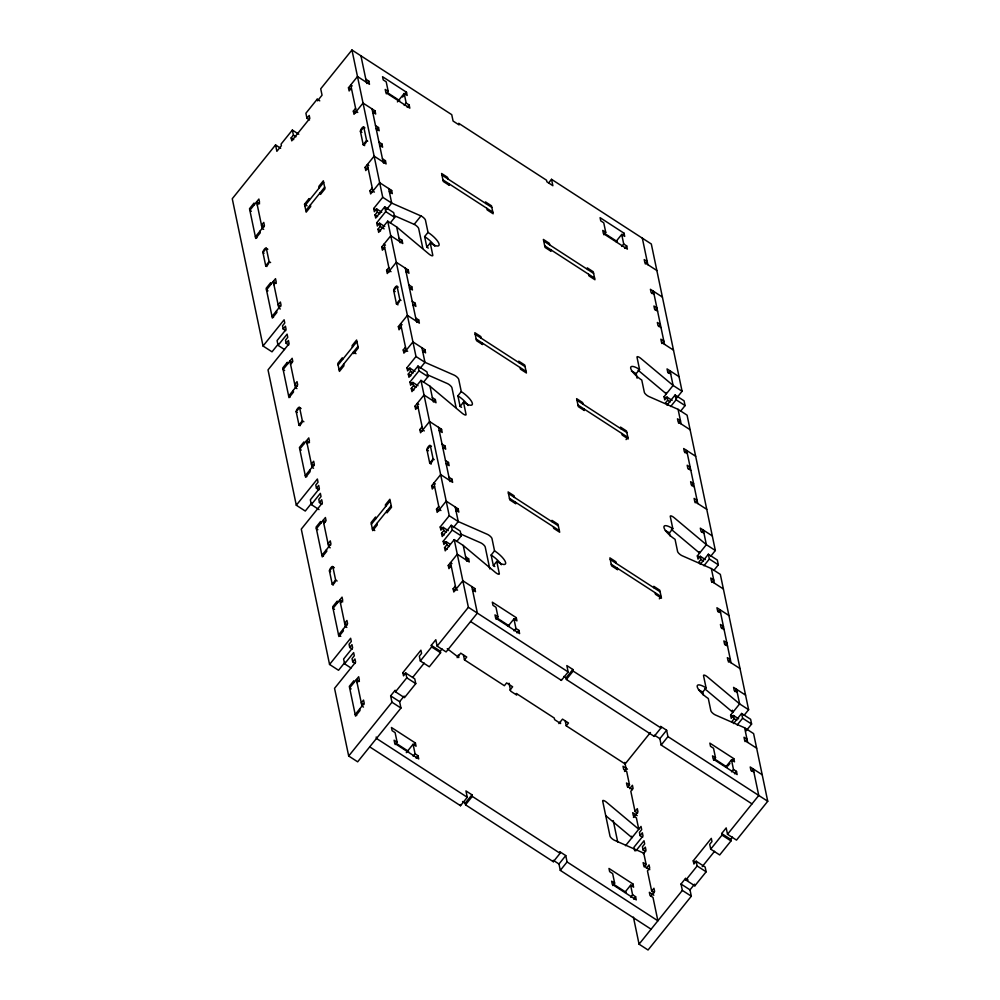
<?xml version="1.0" encoding="UTF-8"?>
<svg xmlns="http://www.w3.org/2000/svg" width="1000" height="1000" viewBox="0 0 1000 1000"><rect width="100%" height="100%" fill="white"/><g stroke="black" fill="none" stroke-linecap="round" stroke-linejoin="round"><path stroke-width="1.5" d="M280.675 148.262L275.55 144.938L232.262 198.725L263.038 346L272.013 351.825L278.5 343.762M548.625 182.938L551.525 179.325L552.863 185.7L546.875 181.812L546.538 180.225L458.725 123.325L459.062 124.913L453.075 121.037L451.737 114.663L351.95 50L320.712 88.812L322.05 95.188L317.525 100.8L317.2 99.2L305.9 113.238L306.962 118.275L309.525 119.938M298.762 134.225L292.35 130.075L281.062 144.1L281.4 145.7L276.875 151.312L275.55 144.938M306.962 118.275L309.212 115.475L309.825 118.387L291.762 140.838L291.15 137.925L293.412 135.113L292.35 130.075M351.388 88.138L349.125 90.95L348.462 87.762L357.5 76.537L369.475 84.3L368.812 81.112L365.812 79.175M257.288 205.062L259.55 202.25L258.888 199.062L249.85 210.287L251.35 211.262M366.875 83.513L368.812 81.112M372.688 112.075L375.688 114.025L375.012 110.838L363.038 103.075L354.012 114.3L353.338 111.112L355.6 108.312M386.275 93.8L388.212 91.388L386.213 81.838L383.225 79.9L382.55 76.712L406.5 92.238L407.175 95.412L404.175 93.475L397.4 101.9M373.075 113.238L375.012 110.838M310.363 204.963L310.7 206.55L306.188 212.162L304.525 204.2L309.037 198.588L309.375 200.175M304.85 205.787L323.675 182.413M305.85 210.575L324.675 187.188M402.638 97.037L406.5 92.238M376.575 129.963L378.512 127.55L375.513 125.612M404.237 105.438L406.175 103.025L404.175 93.475M407.225 107.375L409.162 104.975L406.175 103.025M380.012 146.412L381.95 144.012L378.95 142.062M368.025 167.75L365.763 170.562L365.1 167.375L374.125 156.15L386.1 163.912L385.438 160.725L382.45 158.787M273.925 284.675L276.188 281.863L275.512 278.675L266.488 289.9L267.975 290.875M383.5 163.125L385.438 160.725M389.325 191.688L392.312 193.637L391.65 190.45L379.675 182.688L370.637 193.912L369.975 190.725L372.238 187.925M263.038 346L284.113 319.812L284.775 323L282.512 325.8L283.188 328.988L285.75 330.65M381.75 212.213L376.613 208.888L374.35 211.688L373.688 208.512L382.725 197.288L351.95 50M389.712 192.85L391.65 190.45M283.188 328.988L285.438 326.188L286.1 329.363L277.075 340.588L278.075 345.363L284.488 349.525M390.175 223.05L394.7 217.438L393.7 212.662L384.725 206.838L375.688 218.062L375.025 214.875L377.275 212.075L376.613 208.888M386.287 209.838L391.7 203.1L388.65 188.512M278.075 345.363L287.1 334.15L287.762 337.325L285.512 340.138L286.175 343.325L288.738 344.988M384.738 226.537L379.613 223.212L377.35 226.025L376.688 222.838L385.712 211.612L384.725 206.838M286.175 343.325L288.438 340.513L289.1 343.7L268.025 369.888L296.3 505.225L305.275 511.05L311.762 502.987M382.725 197.288L391.7 203.1L420.962 215.938A3.762 1.1 38.8 0 1 425.45 220.113L428.013 232.375A12.55 3.65 38.8 0 1 439.1 244.15A12.55 3.65 38.8 0 1 430.238 242.987L432.8 255.25A3.762 1.1 38.8 0 1 428.913 254L396.688 226.988L387.713 221.163L378.675 232.387L378.013 229.213L380.275 226.4L379.613 223.212M384.65 247.362L382.4 250.175L381.725 246.988L390.763 235.763L402.738 243.525L402.075 240.338L399.075 238.4M290.55 364.288L292.812 361.475L292.15 358.288L283.113 369.513L284.613 370.487M394.075 215.538L414.188 224.363L420.962 215.938M400.138 242.75L402.075 240.338M405.95 271.3L408.95 273.25L408.275 270.062L396.3 262.3L387.275 273.525L386.613 270.338L388.862 267.538M428.288 248.075A12.55 3.65 38.8 0 1 426.85 247.2L424.625 236.575L428.013 232.375M406.35 272.462L408.275 270.062M426.85 247.2L430.238 242.987M338.113 365.025L356.938 341.637M339.113 369.8L357.938 346.413M409.837 289.188L411.775 286.775L408.775 284.837M413.275 305.637L415.213 303.238L412.212 301.288M401.287 326.975L399.025 329.787L398.363 326.6L407.4 315.375L419.363 323.137L418.7 319.95L415.712 318.012M307.188 443.9L309.45 441.087L308.775 437.912L299.75 449.125L301.25 450.1M416.763 322.362L418.7 319.95M422.587 350.913L425.575 352.863L424.913 349.675L412.938 341.912L403.9 353.137L403.237 349.95L405.5 347.15M296.3 505.225L317.375 479.038L318.038 482.225L315.775 485.025L316.45 488.212L319.012 489.875M415.012 371.438L409.875 368.113L407.625 370.913L406.95 367.738L415.988 356.512L387.713 221.163M422.975 352.075L424.913 349.675M316.45 488.212L318.7 485.412L319.375 488.587L310.338 499.812L311.337 504.6L319.037 509.588M423.45 382.275L427.962 376.662L426.962 371.887L417.987 366.062L408.95 377.287L408.288 374.1L410.538 371.3L409.875 368.113M420.125 368.338L424.963 362.325L421.912 347.738M311.337 504.6L320.363 493.375L321.037 496.55L318.775 499.363L319.438 502.55L322 504.212M418 385.763L412.875 382.438L410.613 385.25L409.95 382.062L418.975 370.838L417.987 366.062M319.438 502.55L321.7 499.738L322.362 502.925L301.288 529.113L329.562 664.45L338.537 670.275L345.025 662.212M415.988 356.512L424.963 362.325L454.225 375.163A3.762 1.1 38.8 0 1 458.713 379.338L461.275 391.6A12.55 3.65 38.8 0 1 472.362 403.375A12.55 3.65 38.8 0 1 463.5 402.212L466.062 414.475A3.762 1.1 38.8 0 1 462.175 413.225L429.963 386.213L420.975 380.387L411.938 391.613L411.275 388.438L413.537 385.625L412.875 382.438M417.912 406.587L415.662 409.4L414.988 406.213L424.025 394.988L436 402.75L435.337 399.562L432.337 397.625M323.825 523.513L326.075 520.7L325.412 517.525L316.375 528.737L317.875 529.712M433.4 401.975L435.337 399.562M439.212 430.538L442.212 432.475L441.55 429.288L429.575 421.525L420.538 432.75L419.875 429.562L422.125 426.763M461.55 407.3A12.55 3.65 38.8 0 1 460.112 406.425L457.887 395.8L461.275 391.6M439.613 431.688L441.55 429.288M460.112 406.425L463.5 402.212M603.812 234.762L605.75 232.362L603.75 222.8L600.75 220.863L600.087 217.675L624.038 233.2L624.7 236.388L621.712 234.438L615.9 241.663M371.388 524.25L390.2 500.863M391.2 505.637L372.375 529.025L374.775 530.575M443.1 448.413L445.037 446L442.038 444.062M622.1 235.6L624.038 233.2M621.775 246.4L623.7 244L621.712 234.438M446.538 464.862L448.475 462.463L445.475 460.525M434.55 486.2L432.287 489.012L431.625 485.825L440.662 474.6L452.638 482.362L451.962 479.175L448.975 477.238M624.763 248.337L626.7 245.938L623.7 244M340.45 603.125L342.713 600.312L342.05 597.137L333.013 608.362L334.513 609.325M450.037 481.587L451.962 479.175M455.85 510.15L458.837 512.087L458.175 508.9L446.2 501.138L437.163 512.362L436.5 509.175L438.762 506.375M645.275 263.925L647.212 261.525L644.212 259.587L644.887 262.762L656.862 270.525M329.562 664.45L350.637 638.263L351.3 641.45L349.05 644.25L349.712 647.438L352.275 649.1M448.275 530.662L443.137 527.337L440.887 530.15L440.213 526.962L449.25 515.737L420.975 380.387M456.238 511.3L458.175 508.9M349.712 647.438L351.962 644.638L352.638 647.825L343.6 659.038L344.6 663.825L351.012 667.975M456.712 541.5L461.225 535.887L460.225 531.112L451.25 525.288L442.212 536.512L441.55 533.325L443.812 530.525L443.137 527.337M453.387 527.562L458.237 521.55L455.188 506.962M344.6 663.825L353.638 652.6L354.3 655.775L352.038 658.587L352.7 661.775L355.275 663.438M449.988 544.163L446.138 541.663L443.875 544.475L443.212 541.287L452.25 530.062L451.25 525.288M352.7 661.775L354.963 658.962L355.625 662.15L334.55 688.337L348.688 756.012L357.663 761.825L400.95 708.05L399.625 701.675L390.637 695.863L395.163 690.25L395.487 691.838L404.475 697.663L415.763 683.625L414.762 678.85L405.788 673.037L403.525 675.837L402.863 672.65L420.925 650.2L421.587 653.388L419.338 656.2L420.337 660.975L429.312 666.787L440.6 652.763L440.275 651.175L431.287 645.35L435.812 639.738L437.137 646.112L446.112 651.925L477.362 613.112L471.812 586.575M449.25 515.737L458.237 521.55L487.488 534.388A3.762 1.1 38.8 0 1 491.987 538.562L494.538 550.825A12.55 3.65 38.8 0 1 505.625 562.6A12.55 3.65 38.8 0 1 496.763 561.438L499.325 573.7A3.762 1.1 38.8 0 1 495.438 572.45L463.225 545.438L454.237 539.625L445.213 550.837L444.538 547.663L446.8 544.85L446.138 541.663M651.612 293.488L653.425 291.25L664.513 344.325M451.175 565.812L448.925 568.625L448.263 565.438L457.287 554.212L469.263 561.975L468.6 558.787L465.6 556.85M655.225 310.075L656.912 307.962L653.925 306.025L654.587 309.212L657.575 311.15M357.088 682.738L359.338 679.925L358.675 676.75L349.637 687.975L351.138 688.938M466.662 561.2L468.6 558.787M658.662 326.525L660.35 324.412L657.362 322.475L658.025 325.662L661.012 327.6M472.475 589.763L475.475 591.7L474.812 588.513L462.837 580.75L453.8 591.975L453.137 588.787L455.387 585.988M637.125 378.212L636.175 373.663L639.562 369.462L637 357.2A3.762 1.1 38.8 0 1 640.875 358.45L673.1 385.45L682.087 391.275L676.663 398.013M494.812 566.525A12.55 3.65 38.8 0 1 493.375 565.65L491.15 555.025L494.538 550.825M661.912 343.537L663.838 341.138L660.85 339.2L661.513 342.375L673.487 350.138M472.875 590.913L474.812 588.513M493.375 565.65L496.763 561.438M395.487 691.838L406.788 677.812L405.788 673.037M420.337 660.975L431.625 646.938L431.287 645.35M348.688 756.012L391.975 702.225L390.637 695.863M437.137 646.112L468.375 607.288L454.237 539.625M412.788 677.288L424.2 663.112M399.625 701.675L404.137 696.062M440.275 651.175L442.075 648.925M668.25 373.1L670.05 370.863L673.1 385.45L664.062 396.675L664.737 399.862L666.988 397.062L672.125 400.387M626.062 439.613L627.863 437.362L577.975 405.037M457.125 657.65L460.737 653.162L466.725 657.05L464.462 659.85L504.375 685.713L506.637 682.913L512.625 686.787L509.913 690.163M666.988 397.062L667.663 400.238L665.4 403.05L667.962 404.712M666.963 405.112L675.1 395.012L684.075 400.825L685.075 405.6L680.562 411.213M395.175 744.575L397.113 742.175L395.112 732.625L392.125 730.675L391.45 727.5L415.4 743.012L416.062 746.2L413.075 744.262L406.3 752.675M496.05 619.237L497.975 616.838L495.988 607.288L492.987 605.337L492.325 602.163L516.275 617.675L516.938 620.862L513.95 618.925L508.137 626.138M670.675 406.525L676.1 399.787L675.1 395.012M413.462 745.425L415.4 743.012M514.338 620.087L516.275 617.675M678.538 423.15L680.475 420.75L677.487 418.812L678.15 422L690.125 429.75M413.137 756.213L415.075 753.812L413.075 744.262M514.012 630.887L515.938 628.475L513.95 618.925M416.125 758.162L418.062 755.75L415.075 753.812M517 632.825L518.938 630.413L515.938 628.475M684.875 452.713L686.688 450.475L697.775 503.55M688.487 469.3L690.175 467.188L687.188 465.25L687.85 468.438L690.837 470.375M691.925 485.75L693.612 483.638L690.625 481.7L691.287 484.888L694.275 486.825M670.075 535.925L669.438 532.888L672.825 528.688L670.263 516.425A3.762 1.1 38.8 0 1 674.15 517.675L706.363 544.675L715.35 550.5L710.825 556.112M695.175 502.762L697.113 500.363L694.112 498.425L694.775 501.613L706.75 509.363M369.712 746.862L460.513 805.713L467.287 797.288L465.962 790.925L471.95 794.8L472.287 796.388L560.1 853.3L553.325 861.712L465.513 804.812L465.175 803.213L462.55 801.525M470.588 621.525L561.388 680.375L568.162 671.95L566.838 665.588L572.825 669.463L573.15 671.062L660.962 727.962L654.188 736.375L566.375 679.475L566.05 677.887L563.8 676.425M465.175 803.213L471.95 794.8M566.05 677.887L572.825 669.463M465.513 804.812L472.287 796.388M566.375 679.475L573.15 671.062M701.513 532.325L703.312 530.087L706.363 544.675L697.337 555.9L698 559.087L700.25 556.287L705.387 559.612M558.9 723.612L562.513 719.125L568.5 723L566.25 725.812L625.125 763.962L650.45 732.487M659.325 598.837L661.125 596.587L611.237 564.263M700.25 556.287L700.925 559.462L698.662 562.275L701.225 563.938M700.238 564.338L708.363 554.237L717.337 560.05L718.337 564.825L713.825 570.438M703.938 565.75L709.362 559.012L708.363 554.237M711.8 582.375L713.737 579.975L710.75 578.038L711.413 581.225L723.388 588.975M718.138 611.938L719.95 609.7L731.038 662.775M721.75 628.525L723.438 626.413L720.45 624.475L721.112 627.663L724.112 629.6M725.188 644.975L726.875 642.875L723.888 640.925L724.55 644.112L727.55 646.05M651.112 929.212L560.3 870.375L558.975 864L565.75 855.588L559.763 851.7L560.1 853.3M751.988 803.875L661.175 745.037L659.85 738.662L666.625 730.25L660.638 726.363L660.962 727.962M703.337 695.15L702.7 692.113L706.087 687.913L703.525 675.65A3.762 1.1 38.8 0 1 707.412 676.9L739.625 703.9L748.612 709.725L744.1 715.337M560.3 870.375L567.075 861.95L565.75 855.588M661.175 745.037L667.95 736.612L666.625 730.25M627.562 787.325L629.5 784.925L626.675 771.388L623.675 769.45L623.013 766.263L627.5 769.175M728.438 661.988L730.375 659.587L727.375 657.65L728.037 660.837L740.013 668.587M629.712 788.675L632.425 785.3L633.088 788.487L630.825 791.287L635.037 811.462L637.612 813.125M635.037 811.462L637.3 808.65L637.962 811.838L633.45 817.45M734.775 691.55L736.575 689.312L739.625 703.9L730.6 715.125L731.263 718.312L733.525 715.512L738.65 718.838M625.5 845.713L641.012 826.438L641.688 829.625L639.425 832.425L640.088 835.612L642.65 837.275M640.088 835.612L642.35 832.8L643.012 835.987L633.975 847.212L634.725 850.8M733.525 715.512L734.188 718.688L731.925 721.5L734.488 723.162M733.5 723.562L741.625 713.462L750.612 719.275L751.6 724.05L746.188 730.788M635.875 850.863L644.013 840.763L644.675 843.95L642.412 846.762L643.088 849.938L645.65 851.6M737.2 724.975L742.625 718.238L741.625 713.462M612.712 885.55L614.65 883.138L612.65 873.587L609.65 871.65L608.987 868.462L632.938 883.975L633.6 887.163L630.612 885.225L624.8 892.438M713.575 760.212L715.512 757.8L713.525 748.25L710.525 746.312L709.862 743.125L733.812 758.65L734.475 761.825L731.488 759.887L725.675 767.1M643.088 849.938L645.337 847.138L646 850.325L643.3 853.688M644.2 866.938L646.137 864.538L643.75 853.125L614.487 840.288A3.762 1.1 38.8 0 1 610 836.112L602.663 800.987A3.762 1.1 38.8 0 1 606.538 802.237L638.763 829.237L636.375 817.825L633.375 815.888L632.712 812.7L637.2 815.612M745.062 741.6L747 739.2L744.013 737.262L744.675 740.45L756.65 748.2M631 886.388L632.938 883.975M728 765.863L729.938 763.45M731.875 761.05L733.812 758.65M646.35 868.288L649.05 864.912L649.725 868.1L647.463 870.9L651.675 891.075L654.237 892.738M630.675 897.188L632.6 894.775L630.612 885.225M731.538 771.85L733.475 769.438L731.488 759.887M633.663 899.125L635.6 896.712L632.6 894.775M734.538 773.787L736.475 771.388L733.475 769.438M651.675 891.075L653.938 888.263L654.6 891.45L650.987 895.938M751.4 771.162L753.213 768.925L758.763 795.462L727.513 834.275L736.5 840.1L767.738 801.275L753.6 733.612L744.625 727.788L715.362 714.95A3.762 1.1 38.8 0 1 710.875 710.788L708.312 698.525A12.55 3.65 38.8 0 1 697.225 686.75A12.55 3.65 38.8 0 1 706.087 687.913M633.413 917.113L639.062 944.175L648.05 950L691.325 896.213L682.35 890.4L681.025 884.025L685.537 878.413L685.863 880.013L694.85 885.825L706.137 871.8L705.138 867.025L696.162 861.2L693.9 864.013L693.238 860.825L711.3 838.375L711.975 841.562L709.712 844.362L710.713 849.137L719.688 854.963L730.987 840.938L730.65 839.338L721.675 833.525L726.188 827.913L727.513 834.275M685.863 880.013L697.163 865.975L696.162 861.2M710.713 849.137L722 835.113L721.675 833.525M639.062 944.175L682.35 890.4M702.225 866.637L714.575 851.287M691.325 896.213L690 889.85L694.513 884.237L694.85 885.825M730.65 839.338L732.463 837.1M715.35 550.5L687.075 415.163L678.088 409.338L648.825 396.5A3.762 1.1 38.8 0 1 644.338 392.325L641.775 380.075A12.55 3.65 38.8 0 1 630.688 368.3A12.55 3.65 38.8 0 1 639.562 369.462M427.337 374.762L447.45 383.587A3.762 1.1 38.8 0 1 451.938 387.75L456.075 407.512M748.612 709.725L720.337 574.388L711.35 568.562L682.1 555.725A3.762 1.1 38.8 0 1 677.6 551.562L675.05 539.3A12.55 3.65 38.8 0 1 663.962 527.525A12.55 3.65 38.8 0 1 672.825 528.688M460.6 533.987L480.712 542.812A3.762 1.1 38.8 0 1 485.213 546.975L489.8 568.938M551.525 179.325L651.312 243.988L682.087 391.275M388.212 91.388L385.213 89.45L385.887 92.638L409.825 108.15L409.162 104.975M605.75 232.362L602.75 230.413L603.413 233.6L627.362 249.125L626.7 245.938M387.125 92.487L399.725 100.65M604.663 233.45L617.263 241.612M352.225 85.925L350.725 84.95L356.262 111.487L357.762 112.463M348.462 87.762L351.025 89.425M662.4 297.062L650.425 289.3L651.087 292.488L654.087 294.425M353.338 111.112L355.913 112.775M376.175 128.8L379.175 130.738L378.512 127.55M441.925 175.075L491.825 207.413M543.713 241.038L593.6 273.363M364.938 127.912L363.812 127.188A2.825 0.9 -57.1 0 0 361.875 128.1A2.825 0.9 -57.1 0 0 360.425 131.4L363.2 144.662L364.688 145.638M442.925 179.85L492.825 212.188M544.712 245.812L594.6 278.137M317.2 99.2L319.762 100.862M361.925 132.363L360.425 131.4L363.812 127.188L366.587 140.463A2.825 0.9 -57.1 0 1 365.138 143.75A2.825 0.9 -57.1 0 1 363.2 144.662L366.587 140.463L367.713 141.188M379.613 145.25L382.612 147.188L381.95 144.012M368.85 165.538L367.35 164.562L372.9 191.112L374.4 192.075M365.1 167.375L367.663 169.037M679.038 376.675L667.062 368.913L667.725 372.1L670.713 374.038M293.412 135.113L295.975 136.775M291.15 137.925L293.712 139.588M369.975 190.725L372.537 192.387M385.712 211.612L394.7 217.438M676.1 399.787L685.075 405.6M373.688 208.512L376.25 210.175M664.062 396.675L666.637 398.338M377.275 212.075L379.85 213.738M667.663 400.238L670.225 401.9M375.025 214.875L377.587 216.537M376.688 222.838L379.25 224.5M380.275 226.4L384.125 228.9M378.013 229.213L380.575 230.875M385.487 245.15L383.988 244.188L389.525 270.725L391.025 271.688M381.725 246.988L384.3 248.65M695.662 456.287L683.688 448.537L684.35 451.712L687.35 453.65M304.525 204.2L307.087 205.863M386.613 270.338L389.175 272M409.45 288.025L412.438 289.962L411.775 286.775M475.188 334.3L525.087 366.637M576.975 400.262L626.862 432.587M398.2 287.137L397.075 286.413A2.825 0.9 -57.1 0 0 395.138 287.325A2.825 0.9 -57.1 0 0 393.688 290.625L396.463 303.888L397.962 304.862M476.188 339.075L526.087 371.413M395.188 291.588L393.688 290.625L397.075 286.413L399.85 299.688A2.825 0.9 -57.1 0 1 398.4 302.975A2.825 0.9 -57.1 0 1 396.463 303.888L399.85 299.688L400.975 300.413M259.625 203.812L256.625 201.875L262.175 228.412L263.663 229.375M412.887 304.475L415.875 306.413L415.213 303.238M264.075 226.887L261.5 225.225L263.762 222.425L264.425 225.6L255.4 236.825L256.887 237.8M402.113 324.762L400.625 323.8L406.163 350.337L407.663 351.3M398.363 326.6L400.925 328.263M712.3 535.9L700.325 528.15L700.987 531.325L703.988 533.275M267.825 249.288L266.325 248.312A2.825 0.9 -57.1 0 0 264.387 249.225A2.825 0.9 -57.1 0 0 262.938 252.525L265.712 265.788L266.837 266.525M264.062 253.25L262.938 252.525L266.325 248.312L269.1 261.588A2.825 0.9 -57.1 0 1 267.65 264.887A2.825 0.9 -57.1 0 1 265.712 265.788L269.1 261.588L270.6 262.55M403.237 349.95L405.8 351.613M418.975 370.838L427.962 376.662M709.362 559.012L718.337 564.825M406.95 367.738L409.525 369.4M697.337 555.9L699.9 557.562M276.25 283.425L273.263 281.488L278.8 308.025L280.3 309M410.538 371.3L413.113 372.962M700.925 559.462L703.487 561.125M408.288 374.1L410.85 375.763M409.95 382.062L412.512 383.725M413.537 385.625L416.1 387.287M411.275 388.438L413.85 390.1M355.988 353.688L353.413 352.025L353.75 353.612L358.263 348L356.6 340.037L352.088 345.65L352.425 347.25M280.7 306.5L278.137 304.837L280.4 302.038L281.062 305.212L272.025 316.438L273.525 317.413M418.75 404.375L417.25 403.413L422.8 429.95L424.288 430.913M414.988 406.213L417.562 407.875M728.925 615.513L716.95 607.762L717.625 610.938L720.612 612.888M419.875 429.562L422.438 431.225M442.713 447.25L445.7 449.188L445.037 446M508.462 493.525L558.35 525.862M610.237 559.487L660.138 591.812M431.463 446.362L430.337 445.637A2.825 0.9 -57.1 0 0 428.4 446.55A2.825 0.9 -57.1 0 0 426.95 449.85L429.725 463.113L431.225 464.087M509.45 498.3L559.35 530.638M292.137 362.55L289.887 361.1L295.438 387.638L296.925 388.612M428.45 450.812L426.95 449.85L430.337 445.637L433.113 458.913A2.825 0.9 -57.1 0 1 431.662 462.212A2.825 0.9 -57.1 0 1 429.725 463.113L433.113 458.913L434.237 459.637M446.15 463.7L449.137 465.637L448.475 462.463M297.337 386.112L294.775 384.45L297.025 381.65L297.688 384.825L288.663 396.05L290.15 397.025M435.375 483.988L433.888 483.025L439.425 509.562L440.925 510.525M431.625 485.825L434.188 487.488M745.562 695.125L733.587 687.375L734.25 690.55L737.25 692.5M301.087 408.512L299.587 407.537A2.825 0.9 -57.1 0 0 297.65 408.45A2.825 0.9 -57.1 0 0 296.2 411.75L298.975 425.012L300.1 425.75M297.325 412.475L296.2 411.75L299.587 407.537L302.362 420.812A2.825 0.9 -57.1 0 1 300.925 424.113A2.825 0.9 -57.1 0 1 298.975 425.012L302.362 420.812L303.863 421.775M436.5 509.175L439.075 510.838M452.25 530.062L461.225 535.887M742.625 718.238L751.6 724.05M440.213 526.962L442.788 528.625M730.6 715.125L733.162 716.787M309.513 442.65L306.525 440.712L312.062 467.25L313.562 468.225M443.812 530.525L446.375 532.188M734.188 718.688L736.75 720.35M441.55 533.325L444.113 534.987M443.212 541.287L445.775 542.95M446.8 544.85L449.363 546.512M444.538 547.663L447.113 549.325M313.962 465.725L311.4 464.062L313.663 461.262L314.325 464.45L305.287 475.662L306.788 476.637M452.013 563.6L450.513 562.638L456.062 589.175L457.55 590.138M448.263 565.438L450.825 567.1M762.188 774.737L750.225 766.988L750.888 770.163L753.875 772.113M497.975 616.838L494.988 614.9L495.65 618.088L519.6 633.6L518.938 630.413M715.512 757.8L712.525 755.863L713.188 759.05L737.138 774.562L736.475 771.388M453.137 588.787L455.7 590.45M496.9 617.925L509.5 626.1M714.425 758.9L727.038 767.062M468.375 607.288L568.162 671.95M667.95 736.612L767.738 801.275M325.4 521.775L323.15 520.325L328.7 546.862L330.2 547.837M654.613 735.275L659.85 738.662M330.6 545.337L328.038 543.675L330.288 540.875L330.962 544.062L321.925 555.275L323.425 556.25M334.35 567.737L332.85 566.763A2.825 0.9 -57.1 0 0 330.913 567.675A2.825 0.9 -57.1 0 0 329.462 570.975L332.238 584.25L333.363 584.975M330.588 571.7L329.462 570.975L332.85 566.763L335.625 580.037A2.825 0.9 -57.1 0 1 334.188 583.337A2.825 0.9 -57.1 0 1 332.238 584.25L335.625 580.037L337.125 581M447.262 648.7L458.812 657.562L458.275 655.013M431.625 646.938L440.6 652.763M722 835.113L730.987 840.938M629.5 784.925L626.5 782.987L627.175 786.162L632.413 789.562M342.775 601.875L339.787 599.938L345.325 626.475L346.825 627.45M347.225 624.95L344.663 623.288L346.925 620.487L347.587 623.675L338.55 634.9L340.8 636.35M402.863 672.65L405.425 674.312M693.238 860.825L695.8 862.487M406.788 677.812L415.763 683.625M697.163 865.975L706.137 871.8M685.537 878.413L688.1 880.075M681.025 884.025L690 889.85M646.137 864.538L643.138 862.6L643.8 865.788L649.788 869.663M391.975 702.225L400.95 708.05M359.412 681.488L356.413 679.55L361.962 706.087L363.462 707.062M363.862 704.562L361.3 702.9L363.55 700.1L364.225 703.288L355.188 714.513L356.688 715.475M653.838 895.225L649.35 892.325L650.013 895.5L653 897.438L657.887 920.8L567.075 861.95M397.113 742.175L394.113 740.238L394.775 743.413L418.725 758.938L418.062 755.75M614.65 883.138L611.65 881.2L612.312 884.388L636.263 899.9L635.6 896.712M396.025 743.263L408.625 751.438M613.562 884.225L626.163 892.4M467.287 797.288L376.488 738.45L376.188 736.988M553.362 860.362L558.975 864M638.138 370.238L666.325 393.875L666.025 392.45M671.4 529.462L699.587 553.1L699.287 551.675M704.663 688.688L732.85 712.325L732.7 711.612M605.8 815.713L631.987 837.663L631.688 836.237M642.337 238.175L647.875 264.713M678.088 409.338L681.137 423.938M711.35 568.562L714.4 583.162M744.625 727.788L747.663 742.387M732.412 710.188L732.562 710.9M587.612 269.488L587.288 267.887L593.275 271.775L594.938 279.738L588.95 275.85L588.612 274.262M620.875 428.713L620.55 427.113L626.538 431L628.2 438.963L622.212 435.075L621.875 433.488M654.15 587.938L653.812 586.337L659.8 590.225L661.462 598.188L655.475 594.3L655.138 592.712M654 735.487L654.188 736.375M549.7 244.913L549.362 243.325L543.375 239.438L545.037 247.4L551.025 251.275L550.7 249.688M582.962 404.137L582.625 402.55L576.638 398.663L578.3 406.625L584.288 410.513L583.962 408.913M616.225 563.362L615.887 561.775L609.913 557.888L611.575 565.85L617.562 569.738L617.225 568.138M624.8 762.4L626.013 768.2A2.825 0.9 -57.1 0 1 624.562 771.5M485.838 203.525L485.5 201.938L491.488 205.812L493.15 213.775L487.163 209.9L486.838 208.3M519.1 362.75L518.763 361.163L524.75 365.037L526.413 373L520.425 369.125L520.1 367.525M552.362 521.975L552.025 520.388L558.013 524.263L559.675 532.225L553.688 528.35L553.362 526.75M613.263 820.688L617.712 841.975M561.2 679.475L561.388 680.375M565.25 721.025L566.25 725.812M447.912 178.95L447.587 177.362L441.6 173.487L443.263 181.45L449.25 185.325L448.913 183.738M481.175 338.175L480.85 336.587L474.862 332.713L476.525 340.675L482.512 344.55L482.175 342.962M514.45 497.413L514.113 495.812L508.125 491.938L509.787 499.9L515.775 503.775L515.438 502.188M560.262 721.925L560.588 723.525L554.6 719.638L554.275 718.05L516.35 693.475L516.688 695.062L510.7 691.188L509.038 683.225M553.075 860.525L553.325 861.712M422.812 248.287L418.675 228.525A3.762 1.1 38.8 0 0 414.188 224.363M360.938 55.825L366.475 82.362M372.025 108.9L383.113 161.975M396.688 226.988L399.738 241.588M405.288 268.125L416.375 321.2M429.963 386.213L433.013 400.812M438.55 427.35L449.637 480.425M463.225 545.438L466.275 560.037M463.462 655.075L464.462 659.85M460.262 804.513L460.513 805.713M319.163 188.025L318.825 186.425L323.338 180.812L325 188.775L320.487 194.387L320.15 192.8M385.688 506.475L385.35 504.888L389.862 499.275L391.538 507.225L387.013 512.837L386.688 511.25M342.638 359.412L342.3 357.812L337.788 363.425L339.45 371.388L343.963 365.775L343.638 364.188M375.9 518.638L375.562 517.038L371.05 522.65L372.713 530.612L377.225 525L376.9 523.413M254.363 204.675L254.037 203.088L249.513 208.7L255.725 238.425L260.25 232.812L259.913 231.213M271 284.288L270.663 282.7L266.15 288.312L272.362 318.038L276.875 312.425L276.537 310.825M287.638 363.9L287.3 362.312L282.787 367.925L288.988 397.65L293.512 392.038L293.175 390.438M304.262 443.512L303.925 441.925L299.413 447.537L305.625 477.262L310.138 471.65L309.812 470.05M320.9 523.138L320.562 521.538L316.05 527.15L322.25 556.875L326.775 551.263L326.438 549.675M337.525 602.75L337.2 601.15L332.675 606.763L338.888 636.487L343.4 630.875L343.075 629.288M354.162 682.362L353.825 680.763L349.312 686.375L355.525 716.1L360.037 710.487L359.7 708.9M424.625 236.575A12.55 3.65 38.8 0 1 434.825 246.287M457.887 395.8A12.55 3.65 38.8 0 1 468.088 405.525M491.15 555.025A12.55 3.65 38.8 0 1 501.35 564.75M631.438 371.175A12.55 3.65 38.8 0 1 636.175 373.663M665.312 530.65A12.55 3.65 38.8 0 1 669.438 532.888M698.575 689.875A12.55 3.65 38.8 0 1 702.7 692.113"/></g></svg>
